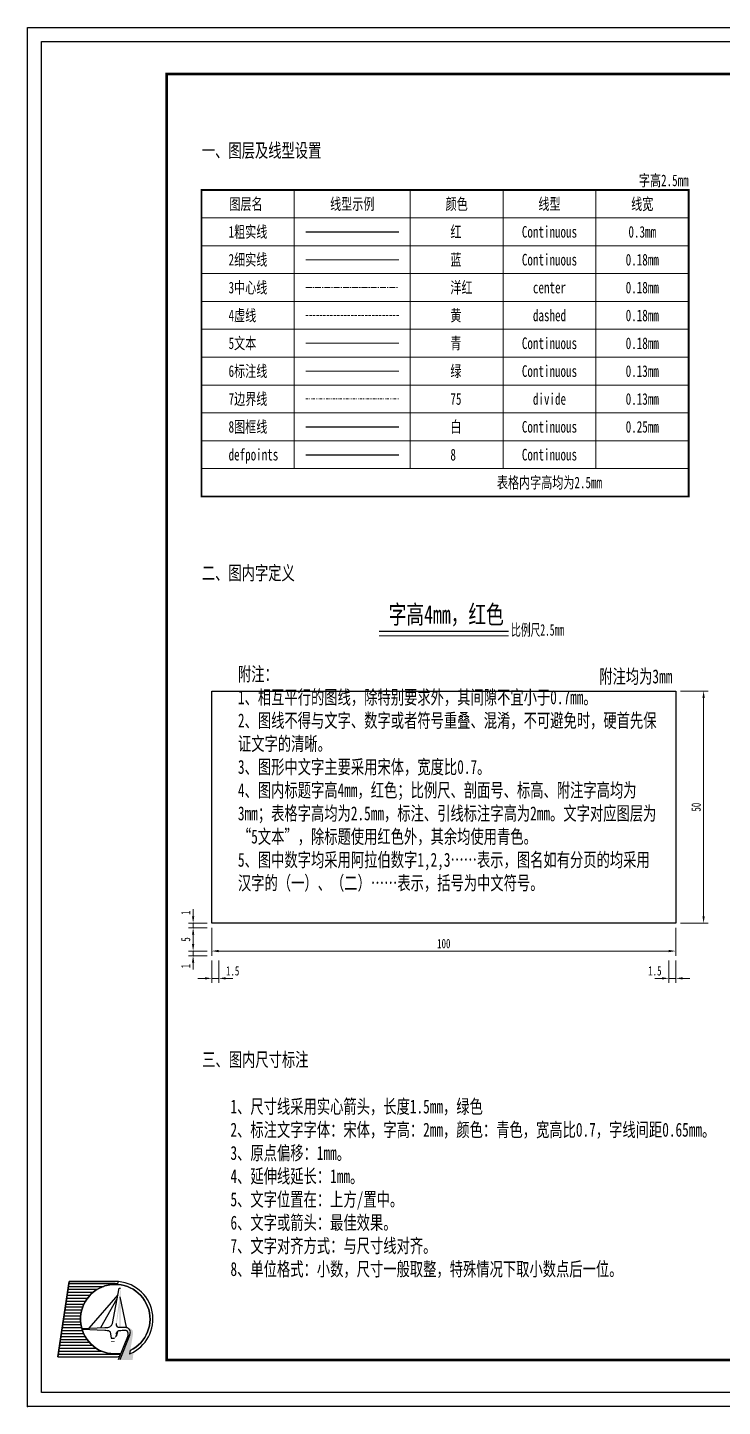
# Model space of a CAD drawing. Header units: millimetres. Extents: x 0 to 76984, y 0 to 13707.
# Drawn here: x 35325.6 to 35475.4, y 5851.6 to 6148.6 of the extents above; entities that cross this region are included whole.
import ezdxf
from ezdxf.enums import TextEntityAlignment as Align

# ---------------------------------------------------------------- set-up
doc = ezdxf.new("R2010")
doc.units = ezdxf.units.MM
for name, pattern in [('CENTER', [2, 1.25, -0.25, 0.25, -0.25]), ('DASHED', [0.75, 0.5, -0.25]), ('DIVIDE', [1.25, 0.5, -0.25, 0, -0.25, 0, -0.25])]:
    doc.linetypes.add(name, pattern=pattern)
doc.layers.get('Defpoints').update_dxf_attribs({"color": 8})
for name, color, linetype, lineweight in [('1粗实线', 1, 'Continuous', 30), ('2细实线', 5, 'Continuous', 18), ('3中心线', 6, 'CENTER', 18), ('4虚线', 2, 'DASHED', 18), ('5文本', 4, 'Continuous', 18), ('6标注线', 3, 'Continuous', 13), ('7边界线', 75, 'DIVIDE', 13), ('8图框线', 7, 'Continuous', 25)]:
    doc.layers.add(name, color=color, linetype=linetype, lineweight=lineweight)
doc.styles.get("Standard").update_dxf_attribs({"font": '', "width": 0.7})
doc.styles.get('Standard').set_extended_font_data('SimSun')
doc.dimstyles.new('SJSYB-(1)', dxfattribs={"dimtxt": 2, "dimasz": 1.5, "dimexe": 1, "dimexo": 1, "dimgap": 0.6, "dimtad": 1, "dimdec": 0, "dimzin": 0, "dimdsep": 46, "dimtxsty": 'Standard', "dimcen": 2.5, "dimclrd": 256, "dimclre": 256, "dimclrt": 4, "dimadec": 0, "dimazin": 2, "dimtfac": 1, "dimtdec": 0, "dimtmove": 1, "dimatfit": 3, "dimfxl": 1.2, "dimlwd": -1, "dimlwe": -1, "dimarcsym": 1})

# ---------------------------------------------------------------- blocks, each defined once
blk = doc.blocks.new('*D443')
at = {"layer": '6标注线', "transparency": 16777216}
for p, q in [((35466.33, 6005.7), (35472.33, 6005.7)), ((35471.33, 6004.2), (35471.33, 5957.2)), ((35466.33, 5955.7), (35472.33, 5955.7))]:
    blk.add_line(p, q, dxfattribs=at)
for points in [[(35471.08, 6004.2), (35471.58, 6004.2), (35471.33, 6005.7)], [(35471.08, 5957.2), (35471.58, 5957.2), (35471.33, 5955.7)]]:
    blk.add_solid(points, dxfattribs=at)
at = {"layer": 'Defpoints', "color": 0, "transparency": 16777216}
for p in [(35465.33, 6005.7), (35465.33, 5955.7), (35471.33, 5955.7)]:
    blk.add_point(p, dxfattribs=at)
at = {"layer": '6标注线', "color": 4, "transparency": 16777216, "insert": (35469.73, 5980.7), "char_height": 2, "attachment_point": 5, "rotation": 90}
blk.add_mtext('50', dxfattribs=at)
blk = doc.blocks.new('*D444')
at = {"layer": '6标注线', "transparency": 16777216}
for p, q in [((35365.33, 5954.7), (35365.33, 5948.7)), ((35465.33, 5954.7), (35465.33, 5948.7)), ((35366.83, 5949.7), (35463.83, 5949.7))]:
    blk.add_line(p, q, dxfattribs=at)
for points in [[(35366.83, 5949.95), (35366.83, 5949.45), (35365.33, 5949.7)], [(35463.83, 5949.95), (35463.83, 5949.45), (35465.33, 5949.7)]]:
    blk.add_solid(points, dxfattribs=at)
at = {"layer": 'Defpoints', "color": 0, "transparency": 16777216}
for p in [(35365.33, 5955.7), (35465.33, 5955.7), (35465.33, 5949.7)]:
    blk.add_point(p, dxfattribs=at)
at = {"layer": '6标注线', "color": 4, "transparency": 16777216, "insert": (35415.33, 5951.3), "char_height": 2, "attachment_point": 5}
blk.add_mtext('100', dxfattribs=at)
blk = doc.blocks.new('*D445')
at = {"layer": '6标注线', "transparency": 16777216}
for p, q in [((35361.3, 5957.2), (35361.3, 5958.7)), ((35364.33, 5955.7), (35360.3, 5955.7)), ((35361.3, 5954.7), (35361.3, 5955.7)), ((35364.33, 5954.7), (35360.3, 5954.7)), ((35361.3, 5953.2), (35361.3, 5951.7))]:
    blk.add_line(p, q, dxfattribs=at)
for points in [[(35361.05, 5957.2), (35361.55, 5957.2), (35361.3, 5955.7)], [(35361.05, 5953.2), (35361.55, 5953.2), (35361.3, 5954.7)]]:
    blk.add_solid(points, dxfattribs=at)
at = {"layer": 'Defpoints', "color": 0, "transparency": 16777216}
for p in [(35361.3, 5955.7), (35365.33, 5955.7), (35365.33, 5954.7)]:
    blk.add_point(p, dxfattribs=at)
at = {"layer": '6标注线', "color": 4, "transparency": 16777216, "insert": (35359.7, 5957.95), "char_height": 2, "attachment_point": 5, "rotation": 90}
blk.add_mtext('1', dxfattribs=at)
blk = doc.blocks.new('*D446')
at = {"layer": '6标注线', "transparency": 16777216}
for p, q in [((35364.33, 5954.7), (35360.3, 5954.7)), ((35361.3, 5953.2), (35361.3, 5951.2)), ((35364.33, 5949.7), (35360.3, 5949.7))]:
    blk.add_line(p, q, dxfattribs=at)
for points in [[(35361.05, 5953.2), (35361.55, 5953.2), (35361.3, 5954.7)], [(35361.05, 5951.2), (35361.55, 5951.2), (35361.3, 5949.7)]]:
    blk.add_solid(points, dxfattribs=at)
at = {"layer": 'Defpoints', "color": 0, "transparency": 16777216}
for p in [(35365.33, 5954.7), (35361.3, 5949.7), (35365.33, 5949.7)]:
    blk.add_point(p, dxfattribs=at)
at = {"layer": '6标注线', "color": 4, "transparency": 16777216, "insert": (35359.7, 5952.2), "char_height": 2, "attachment_point": 5, "rotation": 90}
blk.add_mtext('5', dxfattribs=at)
blk = doc.blocks.new('*D447')
at = {"layer": '6标注线', "transparency": 16777216}
for p, q in [((35361.3, 5951.2), (35361.3, 5952.7)), ((35364.33, 5949.7), (35360.3, 5949.7)), ((35361.3, 5949.7), (35361.3, 5948.7)), ((35364.33, 5948.7), (35360.3, 5948.7)), ((35361.3, 5947.2), (35361.3, 5945.7))]:
    blk.add_line(p, q, dxfattribs=at)
for points in [[(35361.05, 5951.2), (35361.55, 5951.2), (35361.3, 5949.7)], [(35361.05, 5947.2), (35361.55, 5947.2), (35361.3, 5948.7)]]:
    blk.add_solid(points, dxfattribs=at)
at = {"layer": 'Defpoints', "color": 0, "transparency": 16777216}
for p in [(35365.33, 5949.7), (35361.3, 5948.7), (35365.33, 5948.7)]:
    blk.add_point(p, dxfattribs=at)
at = {"layer": '6标注线', "color": 4, "transparency": 16777216, "insert": (35359.7, 5946.45), "char_height": 2, "attachment_point": 5, "rotation": 90}
blk.add_mtext('1', dxfattribs=at)
blk = doc.blocks.new('*D448')
at = {"layer": '6标注线', "transparency": 16777216}
for p, q in [((35365.33, 5947.7), (35365.33, 5942.82)), ((35366.83, 5947.7), (35366.83, 5942.82)), ((35363.83, 5943.82), (35362.33, 5943.82)), ((35365.33, 5943.82), (35366.83, 5943.82)), ((35368.33, 5943.82), (35369.83, 5943.82))]:
    blk.add_line(p, q, dxfattribs=at)
for points in [[(35363.83, 5944.07), (35363.83, 5943.57), (35365.33, 5943.82)], [(35368.33, 5944.07), (35368.33, 5943.57), (35366.83, 5943.82)]]:
    blk.add_solid(points, dxfattribs=at)
at = {"layer": 'Defpoints', "color": 0, "transparency": 16777216}
for p in [(35365.33, 5948.7), (35366.83, 5948.7), (35366.83, 5943.82)]:
    blk.add_point(p, dxfattribs=at)
at = {"layer": '6标注线', "color": 4, "transparency": 16777216, "insert": (35369.83, 5945.42), "char_height": 2, "attachment_point": 5}
blk.add_mtext('1.5', dxfattribs=at)
blk = doc.blocks.new('*D449')
at = {"layer": '6标注线', "transparency": 16777216}
for p, q in [((35463.83, 5947.7), (35463.83, 5942.82)), ((35465.33, 5947.7), (35465.33, 5942.82)), ((35462.33, 5943.82), (35460.83, 5943.82)), ((35465.33, 5943.82), (35463.83, 5943.82)), ((35466.83, 5943.82), (35468.33, 5943.82))]:
    blk.add_line(p, q, dxfattribs=at)
for points in [[(35462.33, 5944.07), (35462.33, 5943.57), (35463.83, 5943.82)], [(35466.83, 5944.07), (35466.83, 5943.57), (35465.33, 5943.82)]]:
    blk.add_solid(points, dxfattribs=at)
at = {"layer": 'Defpoints', "color": 0, "transparency": 16777216}
for p in [(35463.83, 5948.7), (35465.33, 5948.7), (35463.83, 5943.82)]:
    blk.add_point(p, dxfattribs=at)
at = {"layer": '6标注线', "color": 4, "transparency": 16777216, "insert": (35460.83, 5945.42), "char_height": 2, "attachment_point": 5}
blk.add_mtext('1.5', dxfattribs=at)
blk = doc.blocks.new('设计分公司图框（二公司）')
h = blk.add_hatch(color=1)
edge = h.paths.add_edge_path()
edge.add_line((20.04, 25.49), (19.09, 17.89))
edge.add_spline(control_points=[(19.09, 17.89), (19.08, 17.69), (19.06, 17.33), (19.43, 17.05), (19.64, 17.04), (19.7, 17.04)], knot_values=[0, 0, 0, 0, 0.403793, 0.705201, 0.831282, 0.831282, 0.831282, 0.831282], degree=3, periodic=0)
edge.add_line((19.15, 17.38), (19.81, 21.55))
edge.add_line((19.81, 21.55), (19.78, 17.05))
edge.add_spline(control_points=[(19.78, 17.05), (19.87, 17.05), (19.95, 17.06), (20.04, 17.07)], knot_values=[0.056772, 0.056772, 0.056772, 0.056772, 0.237881, 0.237881, 0.237881, 0.237881], degree=3, periodic=0)
edge.add_line((20.04, 17.07), (20.04, 25.49))
h = blk.add_hatch(color=1)
edge = h.paths.add_edge_path()
edge.add_spline(control_points=[(19.64, 16.31), (19.6, 16.3), (19.44, 16.24), (19.25, 15.97), (19.14, 15.73), (19.08, 15.61)], knot_values=[0, 0, 0, 0, 0.096094, 0.353138, 0.646556, 0.646556, 0.646556, 0.646556], degree=3, periodic=0)
edge.add_line((19.08, 15.61), (18.76, 14.67))
edge.add_line((18.76, 14.67), (19.32, 15.17))
edge.add_line((19.32, 15.17), (19.64, 16.31))
h = blk.add_hatch(color=1)
edge = h.paths.add_edge_path()
edge.add_spline(control_points=[(22.75, 15.6), (22.75, 15.89), (22.75, 16.32), (22.15, 16.84), (21.68, 16.95), (21.34, 17.03)], knot_values=[0, 0, 0, 0, 0.560298, 0.841231, 1.56235, 1.56235, 1.56235, 1.56235], degree=3, periodic=0)
edge.add_spline(control_points=[(21.34, 17.03), (21.31, 17.03), (21.28, 17.04), (21.25, 17.04)], knot_values=[1.082238, 1.082238, 1.082238, 1.082238, 1.140103, 1.140103, 1.140103, 1.140103], degree=3, periodic=0)
edge.add_spline(control_points=[(21.25, 17.04), (21.59, 16.89), (22.18, 16.62), (22.17, 15.77), (22.02, 15.4), (21.97, 15.26)], knot_values=[0, 0, 0, 0, 0.700561, 1.229604, 1.540279, 1.540279, 1.540279, 1.540279], degree=3, periodic=0)
edge.add_line((21.97, 15.26), (19.87, 10))
edge.add_line((19.87, 10), (22.65, 10))
edge.add_line((22.65, 10), (22.8, 11.31))
edge.add_line((22.8, 11.31), (22.01, 11.31))
edge.add_line((22.01, 11.31), (22.75, 15.6))
blk.add_hatch(color=1).paths.add_polyline_path([(18.01, 13.99), (18.01, 13.86), (18.77, 13.86), (18.77, 13.99)])
at = {"color": 1}
for p, q in [((19.45, 24.05, 0.6), (13.23, 16.86, 0.6)), ((18.31, 17.89, 0.6), (19.72, 25.49, 0.6)), ((19.72, 25.49, 0.6), (20.04, 25.49, 0.6)), ((15.77, 16.96, 0.6), (19.3, 23.25, 0.6)), ((19.92, 23.6, 0.6), (21.25, 17.04, 0.6)), ((11.71, 16.8, 0.6), (16.64, 16.99, 0.6)), ((11.76, 16.61, 0.6), (16.64, 16.45, 0.6)), ((17.82, 16.03, 0.6), (18.01, 14.67, 0.6)), ((21.67, 15.37, 0.6), (19.53, 10, 0.6)), ((21.97, 15.26, 0.6), (19.87, 10, 0.6)), ((18.01, 14.67, 0.6), (18.76, 14.67, 0.6))]:
    blk.add_line(p, q, dxfattribs=at)
for points in [[(16.64, 16.99, 0.6), (17.5, 17.07, 0.6), (17.97, 17.32, 0.6), (18.31, 17.89, 0.6)], [(19.09, 17.89, 0.6), (19.17, 17.32, 0.6), (19.52, 17.06, 0.6), (19.7, 17.04, 0.6)], [(16.64, 16.45, 0.6), (17.18, 16.38, 0.6), (17.63, 16.21, 0.6), (17.82, 16.03, 0.6)], [(19.08, 15.61, 0.6), (19.27, 15.99, 0.6), (19.52, 16.26, 0.6), (19.84, 16.35, 0.6)], [(19.7, 17.04, 0.6), (20.22, 17.08, 0.6), (20.89, 17.08, 0.6), (21.34, 17.03, 0.6)], [(19.84, 16.35, 0.6), (20.36, 16.4, 0.6), (20.97, 16.42, 0.6), (21.24, 16.37, 0.6)], [(21.67, 15.37, 0.6), (21.7, 15.81, 0.6), (21.51, 16.19, 0.6), (21.24, 16.37, 0.6)], [(21.97, 15.26, 0.6), (22.12, 15.69, 0.6), (22.07, 16.45, 0.6), (21.25, 17.04, 0.6)]]:
    blk.add_spline(points, degree=3, dxfattribs=at)
at = {"layer": '1粗实线'}
blk.add_line((19.47, 26.26, 0.6), (19.52, 26.88, 0.6), dxfattribs=at)
at = {"layer": '1粗实线', "linetype": 'Continuous'}
for p, q in [((8.54, 23.96, 0.6), (13.5, 23.96, 0.6)), ((8.63, 24.59, 0.6), (14.18, 24.59, 0.6)), ((8.73, 25.23, 0.6), (15.09, 25.23, 0.6)), ((8.82, 25.86, 0.6), (16.44, 25.86, 0.6)), ((8.92, 26.5, 0.6), (19.49, 26.5, 0.6)), ((8.16, 21.42, 0.6), (11.91, 21.42, 0.6)), ((8.26, 22.05, 0.6), (12.18, 22.05, 0.6)), ((8.35, 22.69, 0.6), (12.52, 22.69, 0.6)), ((8.44, 23.32, 0.6), (12.96, 23.32, 0.6)), ((7.69, 18.24, 0.6), (11.45, 18.24, 0.6)), ((7.78, 18.88, 0.6), (11.43, 18.88, 0.6)), ((7.88, 19.51, 0.6), (11.47, 19.51, 0.6)), ((7.97, 20.15, 0.6), (11.56, 20.15, 0.6)), ((8.07, 20.78, 0.6), (11.7, 20.78, 0.6)), ((7.21, 15.07, 0.6), (12.43, 15.07, 0.6)), ((7.31, 15.7, 0.6), (12.1, 15.7, 0.6)), ((7.4, 16.34, 0.6), (11.85, 16.34, 0.6)), ((7.5, 16.97, 0.6), (11.66, 16.97, 0.6)), ((7.59, 17.61, 0.6), (11.53, 17.61, 0.6)), ((6.74, 11.89, 0.6), (16.03, 11.89, 0.6)), ((6.83, 12.53, 0.6), (14.83, 12.53, 0.6)), ((6.93, 13.16, 0.6), (13.99, 13.16, 0.6)), ((7.02, 13.8, 0.6), (13.35, 13.8, 0.6)), ((7.12, 14.43, 0.6), (12.84, 14.43, 0.6)), ((6.64, 11.26, 0.6), (20.03, 11.26, 0.6))]:
    blk.add_line(p, q, dxfattribs=at)
at = {"layer": '1粗实线', "elevation": 0.6}
blk.add_lwpolyline([(22.14, 12.04), (22.01, 11.31), (22.02, 11.31, 0.821053), (18.92, 26.9), (8.98, 26.9), (6.56, 10.69), (18.92, 10.69, 0.027966), (19.82, 10.74), (20.09, 11.4, -13.876675), (22.14, 12.04)], format="xyb", close=True, dxfattribs=at)
for points in [[(6.56, 10.69), (8.98, 26.9)], [(8.98, 26.9), (18.92, 26.9)], [(6.56, 10.69), (18.92, 10.69)]]:
    blk.add_lwpolyline(points, dxfattribs=at)
for points in [[(22.02, 11.31, 0.821053), (18.92, 26.9)], [(22.14, 12.04, 13.876675), (20.09, 11.4)]]:
    blk.add_lwpolyline(points, format="xyb", dxfattribs=at)
at = {"layer": '6标注线', "color": 7, "const_width": 0.6, "elevation": 0.6}
blk.add_lwpolyline([(30, 287), (410, 287), (410, 10), (30, 10)], close=True, dxfattribs=at)
at = {"layer": '8图框线'}
blk.add_lwpolyline([(3, 294), (417, 294), (417, 3), (3, 3)], close=True, dxfattribs=at)
at = {"layer": 'Defpoints'}
blk.add_lwpolyline([(0, 297), (420, 297), (420, 0), (0, 0)], close=True, dxfattribs=at)
at = {"layer": '5文本', "color": 7, "width": 0.7}
blk.add_attdef('项目名称', text='', height=4, dxfattribs=at).set_placement((330, 25.91), align=Align.MIDDLE)
at = {"layer": '6标注线', "width": 0.7}
for tag, height, p in [('图号', 2.5, (397.5, 27.5)), ('页码', 2.5, (391.78, 22.5)), ('页数', 2.5, (403.22, 22.5)), ('图名', 5, (330.1, 16.89)), ('比例', 2.5, (397.5, 17.5))]:
    blk.add_attdef(tag, text='', height=height, dxfattribs=at).set_placement(p, align=Align.MIDDLE)

msp = doc.modelspace()

# ---------------------------------------------------------------- linework, layer by layer
msp.add_point((35325.61, 5851.62))
at = {"layer": '1粗实线'}
msp.add_line((35385.61, 6104.62, 0.6), (35405.61, 6104.62, 0.6), dxfattribs=at)
at = {"layer": '1粗实线', "const_width": 0.4, "elevation": 0.6}
msp.add_lwpolyline([(35363.11, 6113.62), (35363.11, 6047.62), (35468.11, 6047.62), (35468.11, 6113.62)], close=True, dxfattribs=at)
at = {"layer": '1粗实线', "color": 1, "lineweight": 30}
msp.add_lwpolyline([(35401.39, 6018.62), (35429.27, 6018.62)], dxfattribs=at)
at = {"layer": '1粗实线'}
msp.add_lwpolyline([(35365.33, 6005.7), (35465.33, 6005.7), (35465.33, 5955.7), (35365.33, 5955.7)], close=True, dxfattribs=at)
at = {"layer": '2细实线'}
for p, q in [((35383.11, 6113.62, 0.6), (35383.11, 6053.62, 0.6)), ((35408.11, 6113.62, 0.6), (35408.11, 6053.62, 0.6)), ((35428.11, 6113.62, 0.6), (35428.11, 6053.62, 0.6)), ((35448.11, 6113.62, 0.6), (35448.11, 6053.62, 0.6)), ((35363.11, 6107.62, 0.6), (35468.11, 6107.62, 0.6)), ((35363.11, 6101.62, 0.6), (35468.11, 6101.62, 0.6)), ((35385.61, 6098.62, 0.6), (35405.61, 6098.62, 0.6)), ((35363.11, 6095.62, 0.6), (35468.11, 6095.62, 0.6)), ((35363.11, 6089.62, 0.6), (35468.11, 6089.62, 0.6)), ((35363.11, 6083.62, 0.6), (35468.11, 6083.62, 0.6)), ((35363.11, 6077.62, 0.6), (35468.11, 6077.62, 0.6)), ((35363.11, 6071.62, 0.6), (35468.11, 6071.62, 0.6)), ((35363.11, 6065.62, 0.6), (35468.11, 6065.62, 0.6)), ((35363.11, 6059.62, 0.6), (35468.11, 6059.62, 0.6)), ((35363.11, 6053.62, 0.6), (35468.11, 6053.62, 0.6))]:
    msp.add_line(p, q, dxfattribs=at)
at = {"layer": '2细实线', "color": 5, "lineweight": 18}
msp.add_lwpolyline([(35401.39, 6017.62), (35429.27, 6017.62)], dxfattribs=at)
at = {"layer": '3中心线'}
msp.add_line((35385.61, 6092.62, 0.6), (35405.61, 6092.62, 0.6), dxfattribs=at)
at = {"layer": '4虚线'}
msp.add_line((35385.61, 6086.62, 0.6), (35405.61, 6086.62, 0.6), dxfattribs=at)
at = {"layer": '5文本'}
msp.add_line((35385.61, 6080.62, 0.6), (35405.61, 6080.62, 0.6), dxfattribs=at)
at = {"layer": '6标注线'}
msp.add_line((35385.61, 6074.62, 0.6), (35405.61, 6074.62, 0.6), dxfattribs=at)
at = {"layer": '7边界线'}
msp.add_line((35385.61, 6068.62, 0.6), (35405.61, 6068.62, 0.6), dxfattribs=at)
at = {"layer": '8图框线'}
msp.add_line((35385.61, 6062.62, 0.6), (35405.61, 6062.62, 0.6), dxfattribs=at)
at = {"layer": 'Defpoints'}
msp.add_line((35385.61, 6056.62, 0.6), (35405.61, 6056.62, 0.6), dxfattribs=at)

# ---------------------------------------------------------------- block references
msp.add_blockref('设计分公司图框（二公司）', (35325.61, 5851.62))

# ---------------------------------------------------------------- texts
at = {"layer": '5文本', "width": 0.7}
for s, height, p in [('字高2.5mm', 2.5, (35468.11, 6115.7, 0.6)), ('附注均为3mm', 3, (35464.58, 6008.86))]:
    msp.add_text(s, height=height, dxfattribs=at).set_placement(p, align=Align.MIDDLE_RIGHT)
for s, p in [('线宽', (35458.11, 6110.62, 0.6)), ('图层名', (35372.69, 6110.62, 0.6)), ('线型示例', (35395.61, 6110.62, 0.6)), ('颜色', (35418.11, 6110.62, 0.6)), ('线型', (35438.11, 6110.62, 0.6)), ('Continuous', (35438.11, 6104.62, 0.6)), ('0.3mm', (35458.11, 6104.62, 0.6)), ('Continuous', (35438.11, 6098.62, 0.6)), ('0.18mm', (35458.11, 6098.62, 0.6)), ('center', (35438.11, 6092.62, 0.6)), ('0.18mm', (35458.11, 6092.62, 0.6)), ('dashed', (35438.11, 6086.62, 0.6)), ('0.18mm', (35458.11, 6086.62, 0.6)), ('Continuous', (35438.11, 6080.62, 0.6)), ('0.18mm', (35458.11, 6080.62, 0.6)), ('Continuous', (35438.11, 6074.62, 0.6)), ('0.13mm', (35458.11, 6074.62, 0.6)), ('divide', (35438.11, 6068.62, 0.6)), ('0.13mm', (35458.11, 6068.62, 0.6)), ('Continuous', (35438.11, 6062.62, 0.6)), ('0.25mm', (35458.11, 6062.62, 0.6)), ('Continuous', (35438.11, 6056.62, 0.6)), ('表格内字高均为2.5mm', (35438.11, 6050.62, 0.6))]:
    msp.add_text(s, height=2.5, dxfattribs=at).set_placement(p, align=Align.MIDDLE_CENTER)
for s, p in [('1粗实线', (35368.94, 6104.62, 0.6)), ('红', (35416.75, 6104.62, 0.6)), ('2细实线', (35368.94, 6098.62, 0.6)), ('蓝', (35416.75, 6098.62, 0.6)), ('3中心线', (35368.94, 6092.62, 0.6)), ('洋红', (35416.75, 6092.62, 0.6)), ('4虚线', (35368.94, 6086.62, 0.6)), ('黄', (35416.75, 6086.62, 0.6)), ('5文本', (35368.94, 6080.62, 0.6)), ('青', (35416.75, 6080.62, 0.6)), ('6标注线', (35368.94, 6074.62, 0.6)), ('绿', (35416.75, 6074.62, 0.6)), ('7边界线', (35368.94, 6068.62, 0.6)), ('75', (35416.75, 6068.62, 0.6)), ('8图框线', (35368.94, 6062.62, 0.6)), ('白', (35416.75, 6062.62, 0.6)), ('defpoints', (35368.94, 6056.62, 0.6)), ('8', (35416.75, 6056.62, 0.6))]:
    msp.add_text(s, height=2.5, dxfattribs=at).set_placement(p, align=Align.MIDDLE_LEFT)
at = {"layer": '5文本', "color": 1, "width": 0.7}
msp.add_text('字高4mm，红色', height=4, dxfattribs=at).set_placement((35428.27, 6022.2), align=Align.MIDDLE_RIGHT)
at = {"layer": '5文本', "width": 0.6}
msp.add_text('比例尺2.5mm', height=2.5, dxfattribs=at).set_placement((35429.84, 6017.63))
at = {"layer": '5文本', "char_height": 3, "attachment_point": 1}
for s, insert, width in [('一、图层及线型设置', (35363.17, 6123.65), 30.7118), ('二、图内字定义', (35363.17, 6032.64), 21.3721), ('附注：\\P1、相互平行的图线，除特别要求外，其间隙不宜小于0.7mm。\\P2、图线不得与文字、数字或者符号重叠、混淆，不可避免时，硬首先保证文字的清晰。\\P3、图形中文字主要采用宋体，宽度比0.7。\\P4、图内标题字高4mm，红色；比例尺、剖面号、标高、附注字高均为3mm；表格字高均为2.5mm，标注、引线标注字高为2mm。文字对应图层为“5文本”，除标题使用红色外，其余均使用青色。\\P5、图中数字均采用阿拉伯数字1,2,3……表示，图名如有分页的均采用汉字的（一）、（二）……表示，括号为中文符号。', (35370.96, 6010.87), 90.275), ('三、图内尺寸标注', (35363.25, 5927.83), 25.5089), ('1、尺寸线采用实心箭头，长度1.5mm，绿色\\P2、标注文字字体：宋体，字高：2mm，颜色：青色，宽高比0.7，字线间距0.65mm。\\P3、原点偏移：1mm。\\P4、延伸线延长：1mm。\\P5、文字位置在：上方/置中。\\P6、文字或箭头：最佳效果。\\P7、文字对齐方式：与尺寸线对齐。\\P8、单位格式：小数，尺寸一般取整，特殊情况下取小数点后一位。', (35369.35, 5917.72), 100.2246)]:
    msp.add_mtext(s, dxfattribs=dict(at, insert=insert, width=width))

# ---------------------------------------------------------------- dimensions: what is measured, and where the dimension line sits
at = {"layer": '6标注线'}
for base, p1, p2, picture, middle in [((35471.33, 5955.7, 0.6), (35465.33, 6005.7, 0.6), (35465.33, 5955.7, 0.6), '*D443', (35469.73, 5980.7, 0.6)), ((35361.3, 5949.7), (35365.33, 5954.7), (35365.33, 5949.7), '*D446', (35359.7, 5952.2))]:
    dim = msp.add_linear_dim(base=base, p1=p1, p2=p2, angle=90, dimstyle='SJSYB-(1)', dxfattribs=at)
    dim.commit()
    dim.dimension.update_dxf_attribs({"geometry": picture, "text_midpoint": middle})
for base, p1, p2, picture, middle in [((35361.3, 5955.7), (35365.33, 5954.7), (35365.33, 5955.7), '*D445', (35361.3, 5957.95)), ((35361.3, 5948.7), (35365.33, 5949.7), (35365.33, 5948.7), '*D447', (35361.3, 5946.45))]:
    dim = msp.add_linear_dim(base=base, p1=p1, p2=p2, angle=90, dimstyle='SJSYB-(1)', dxfattribs=at)
    dim.commit()
    dim.dimension.update_dxf_attribs({"geometry": picture, "text_midpoint": middle, "dimtype": 160})
dim = msp.add_linear_dim(base=(35465.33, 5949.7), p1=(35365.33, 5955.7), p2=(35465.33, 5955.7), dimstyle='SJSYB-(1)', dxfattribs=at)
dim.commit()
dim.dimension.update_dxf_attribs({"geometry": '*D444', "text_midpoint": (35415.33, 5951.3)})
dim = msp.add_linear_dim(base=(35366.83, 5943.82), p1=(35365.33, 5948.7), p2=(35366.83, 5948.7), text='1.5', dimstyle='SJSYB-(1)', dxfattribs=at)
dim.commit()
dim.dimension.update_dxf_attribs({"geometry": '*D448', "text_midpoint": (35369.83, 5943.82), "dimtype": 160})
dim = msp.add_linear_dim(base=(35463.83, 5943.82), p1=(35465.33, 5948.7), p2=(35463.83, 5948.7), angle=180, text='1.5', dimstyle='SJSYB-(1)', dxfattribs=at)
dim.commit()
dim.dimension.update_dxf_attribs({"geometry": '*D449', "text_midpoint": (35460.83, 5943.82), "dimtype": 160})

doc.saveas('drawing.dxf')
